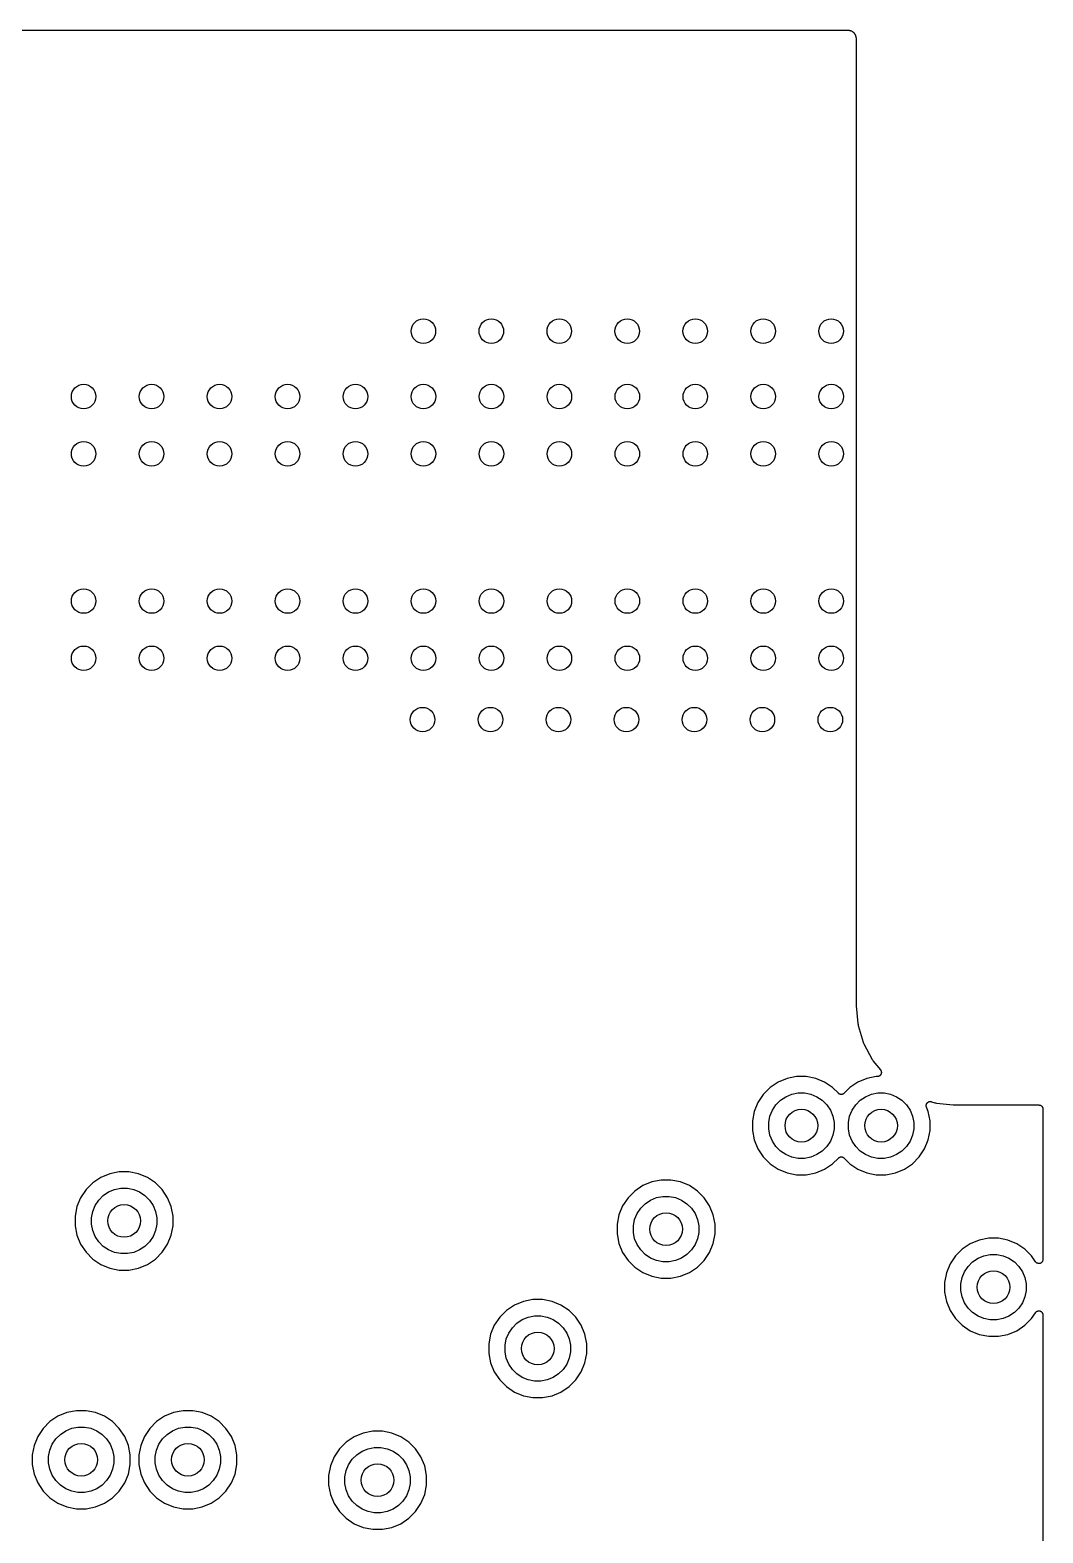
# Model space of a CAD drawing. Extents: x 5.16 to 6.06, y -3.88 to -2.24.
# Drawn here: x 5.567 to 6.055, y -2.966 to -2.242 of the extents above; entities that cross this region are included whole.
import ezdxf

# ---------------------------------------------------------------- set-up
doc = ezdxf.new("R2010")
doc.units = 0
doc.header["$MEASUREMENT"] = 0
doc.layers.add('BLACK', color=7, linetype='CONTINUOUS')

msp = doc.modelspace()

# ---------------------------------------------------------------- linework, layer by layer
at = {"layer": 'BLACK', "linetype": 'CONTINUOUS'}
for p, q in [((5.25125, -2.24217), (5.96116, -2.24217)), ((5.96116, -2.24217), (5.96119, -2.24217)), ((5.96119, -2.24217), (5.96129, -2.24219)), ((5.96129, -2.24219), (5.96139, -2.24219)), ((5.96139, -2.24219), (5.96151, -2.2422)), ((5.96151, -2.2422), (5.96154, -2.24221)), ((5.96154, -2.24221), (5.96162, -2.24222)), ((5.96162, -2.24222), (5.96178, -2.24224)), ((5.96178, -2.24224), (5.96181, -2.24224)), ((5.96181, -2.24224), (5.96198, -2.24228)), ((5.96198, -2.24228), (5.96214, -2.24231)), ((5.96214, -2.24231), (5.96252, -2.24242)), ((5.96252, -2.24242), (5.96255, -2.24243)), ((5.96255, -2.24243), (5.96261, -2.24245)), ((5.96261, -2.24245), (5.96267, -2.24247)), ((5.96267, -2.24247), (5.96277, -2.24251)), ((5.96277, -2.24251), (5.9628, -2.24252)), ((5.9628, -2.24252), (5.9629, -2.24257)), ((5.9629, -2.24257), (5.963, -2.24261)), ((5.963, -2.24261), (5.96301, -2.24262)), ((5.96301, -2.24262), (5.96334, -2.2428)), ((5.96334, -2.2428), (5.96334, -2.2428)), ((5.96334, -2.2428), (5.96334, -2.2428)), ((5.96334, -2.2428), (5.96334, -2.2428)), ((5.96334, -2.2428), (5.96337, -2.24281)), ((5.96337, -2.24281), (5.96351, -2.24291)), ((5.96351, -2.24291), (5.96366, -2.24301)), ((5.96366, -2.24301), (5.96367, -2.24302)), ((5.96367, -2.24302), (5.96368, -2.24303)), ((5.96368, -2.24303), (5.96372, -2.24307)), ((5.96372, -2.24307), (5.9639, -2.24322)), ((5.9639, -2.24322), (5.96393, -2.24324)), ((5.96393, -2.24324), (5.96399, -2.2433)), ((5.96399, -2.2433), (5.96407, -2.24337)), ((5.96407, -2.24337), (5.96409, -2.24339)), ((5.96409, -2.24339), (5.96411, -2.24341)), ((5.96411, -2.24341), (5.96414, -2.24345)), ((5.96414, -2.24345), (5.96418, -2.24349)), ((5.96418, -2.24349), (5.96431, -2.24365)), ((5.96431, -2.24365), (5.96433, -2.24367)), ((5.96433, -2.24367), (5.96439, -2.24376)), ((5.96439, -2.24376), (5.96446, -2.24384)), ((5.96446, -2.24384), (5.96449, -2.24389)), ((5.96449, -2.24389), (5.9645, -2.24391)), ((5.9645, -2.24391), (5.9645, -2.24391)), ((5.9645, -2.24391), (5.9645, -2.24391)), ((5.9645, -2.24391), (5.96476, -2.24431)), ((5.96476, -2.24431), (5.96477, -2.24434)), ((5.96477, -2.24434), (5.96479, -2.24438)), ((5.96479, -2.24438), (5.96482, -2.24442)), ((5.96482, -2.24442), (5.96485, -2.24447)), ((5.96485, -2.24447), (5.96486, -2.2445)), ((5.96486, -2.2445), (5.96488, -2.24456)), ((5.96488, -2.24456), (5.96491, -2.24461)), ((5.96491, -2.24461), (5.96492, -2.24463)), ((5.96492, -2.24463), (5.96493, -2.24465)), ((5.96493, -2.24465), (5.96497, -2.24476)), ((5.96497, -2.24476), (5.96501, -2.24486)), ((5.96501, -2.24486), (5.96501, -2.24487)), ((5.96501, -2.24487), (5.96501, -2.24487)), ((5.96501, -2.24487), (5.96501, -2.24487)), ((5.96501, -2.24487), (5.96501, -2.24487)), ((5.96501, -2.24487), (5.96502, -2.24489)), ((5.96502, -2.24489), (5.96503, -2.24496)), ((5.96503, -2.24496), (5.96505, -2.24502)), ((5.96505, -2.24502), (5.96505, -2.24504)), ((5.96505, -2.24504), (5.96512, -2.24528)), ((5.96512, -2.24528), (5.96513, -2.2453)), ((5.96513, -2.2453), (5.96516, -2.24545)), ((5.96516, -2.24545), (5.96519, -2.2456)), ((5.96519, -2.2456), (5.96524, -2.24596)), ((5.96524, -2.24596), (5.96524, -2.24599)), ((5.96524, -2.24599), (5.96524, -2.24609)), ((5.96524, -2.24609), (5.96525, -2.2462)), ((5.96525, -2.2462), (5.96525, -2.71125)), ((5.96525, -2.71125), (5.96525, -2.71126)), ((5.96525, -2.71126), (5.96525, -2.71126)), ((5.96525, -2.71126), (5.96525, -2.71146)), ((5.96525, -2.71146), (5.96527, -2.71162)), ((5.96527, -2.71162), (5.96527, -2.71165)), ((5.96527, -2.71165), (5.96527, -2.71174)), ((5.96527, -2.71174), (5.96527, -2.71183)), ((5.96527, -2.71183), (5.96527, -2.71199)), ((5.96527, -2.71199), (5.96609, -2.72042)), ((5.96609, -2.72042), (5.96618, -2.72085)), ((5.96618, -2.72085), (5.96618, -2.72088)), ((5.96618, -2.72088), (5.96618, -2.72088)), ((5.96618, -2.72088), (5.96626, -2.72131)), ((5.96626, -2.72131), (5.9687, -2.72942)), ((5.9687, -2.72942), (5.96887, -2.72983)), ((5.96887, -2.72983), (5.96888, -2.72985)), ((5.96888, -2.72985), (5.96888, -2.72985)), ((5.96888, -2.72985), (5.96903, -2.73025)), ((5.96903, -2.73025), (5.97301, -2.73774)), ((5.97301, -2.73774), (5.97325, -2.73811)), ((5.97325, -2.73811), (5.97326, -2.73813)), ((5.97326, -2.73813), (5.9735, -2.73849)), ((5.9735, -2.73849), (5.97699, -2.74278)), ((5.92772, -2.74868), (5.92386, -2.75127)), ((5.93202, -2.7469), (5.92772, -2.74868)), ((5.93659, -2.74599), (5.93202, -2.7469)), ((5.94124, -2.74599), (5.93659, -2.74599)), ((5.9458, -2.7469), (5.94124, -2.74599)), ((5.9501, -2.74868), (5.9458, -2.7469)), ((5.95397, -2.75127), (5.9501, -2.74868)), ((5.96611, -2.74868), (5.96224, -2.75127)), ((5.97041, -2.7469), (5.96611, -2.74868)), ((5.97497, -2.74599), (5.97041, -2.7469)), ((5.97546, -2.74599), (5.97497, -2.74599)), ((5.97555, -2.74598), (5.97546, -2.74599)), ((5.97563, -2.74598), (5.97555, -2.74598)), ((5.97574, -2.74596), (5.97563, -2.74598)), ((5.97584, -2.74595), (5.97574, -2.74596)), ((5.97593, -2.74593), (5.97584, -2.74595)), ((5.97601, -2.74591), (5.97593, -2.74593)), ((5.97611, -2.74587), (5.97601, -2.74591)), ((5.97621, -2.74584), (5.97611, -2.74587)), ((5.97629, -2.7458), (5.97621, -2.74584)), ((5.97637, -2.74577), (5.97629, -2.7458)), ((5.97646, -2.74571), (5.97637, -2.74577)), ((5.97655, -2.74566), (5.97646, -2.74571)), ((5.97662, -2.74561), (5.97655, -2.74566)), ((5.97669, -2.74556), (5.97662, -2.74561)), ((5.97676, -2.74549), (5.97669, -2.74556)), ((5.97685, -2.74542), (5.97676, -2.74549)), ((5.9769, -2.74535), (5.97685, -2.74542)), ((5.97696, -2.74529), (5.9769, -2.74535)), ((5.97702, -2.7452), (5.97696, -2.74529)), ((5.97699, -2.74278), (5.977, -2.7428)), ((5.977, -2.7428), (5.97705, -2.74288)), ((5.97709, -2.74512), (5.97702, -2.7452)), ((5.97705, -2.74288), (5.97711, -2.74295)), ((5.97713, -2.74505), (5.97709, -2.74512)), ((5.97711, -2.74295), (5.97715, -2.74304)), ((5.97718, -2.74497), (5.97713, -2.74505)), ((5.97715, -2.74304), (5.97721, -2.74313)), ((5.97722, -2.74488), (5.97718, -2.74497)), ((5.97721, -2.74313), (5.97724, -2.74321)), ((5.97727, -2.74479), (5.97722, -2.74488)), ((5.97724, -2.74321), (5.97728, -2.74329)), ((5.9773, -2.7447), (5.97727, -2.74479)), ((5.97728, -2.74329), (5.97731, -2.74339)), ((5.97733, -2.74462), (5.9773, -2.7447)), ((5.97731, -2.74339), (5.97735, -2.74348)), ((5.97736, -2.74452), (5.97733, -2.74462)), ((5.97735, -2.74348), (5.97737, -2.74357)), ((5.97739, -2.74442), (5.97736, -2.74452)), ((5.97737, -2.74357), (5.97739, -2.74365)), ((5.97739, -2.74365), (5.9774, -2.74376)), ((5.9774, -2.74433), (5.97739, -2.74442)), ((5.9774, -2.74376), (5.97742, -2.74386)), ((5.97741, -2.74425), (5.9774, -2.74433)), ((5.97742, -2.74414), (5.97741, -2.74425)), ((5.97742, -2.74386), (5.97742, -2.74395)), ((5.97742, -2.74395), (5.97743, -2.74404)), ((5.97743, -2.74404), (5.97742, -2.74414)), ((5.92057, -2.75456), (5.91798, -2.75842)), ((5.92386, -2.75127), (5.92057, -2.75456)), ((5.92887, -2.75738), (5.93145, -2.75566)), ((5.93145, -2.75566), (5.93432, -2.75447)), ((5.93432, -2.75447), (5.93736, -2.75387)), ((5.93736, -2.75387), (5.94046, -2.75387)), ((5.94046, -2.75387), (5.94351, -2.75447)), ((5.94351, -2.75447), (5.94637, -2.75566)), ((5.94637, -2.75566), (5.94895, -2.75738)), ((5.95671, -2.75401), (5.95397, -2.75127)), ((5.95686, -2.75413), (5.95671, -2.75401)), ((5.957, -2.75424), (5.95686, -2.75413)), ((5.95701, -2.75425), (5.957, -2.75424)), ((5.95717, -2.75434), (5.95701, -2.75425)), ((5.95701, -2.75425), (5.95701, -2.75425)), ((5.95734, -2.75443), (5.95717, -2.75434)), ((5.95735, -2.75443), (5.95734, -2.75443)), ((5.95734, -2.75443), (5.95734, -2.75443)), ((5.95753, -2.75449), (5.95735, -2.75443)), ((5.9577, -2.75454), (5.95753, -2.75449)), ((5.95771, -2.75454), (5.9577, -2.75454)), ((5.95772, -2.75455), (5.95771, -2.75454)), ((5.95791, -2.75457), (5.95772, -2.75455)), ((5.95809, -2.75458), (5.95791, -2.75457)), ((5.9581, -2.75459), (5.95809, -2.75458)), ((5.95809, -2.75458), (5.95809, -2.75458)), ((5.95828, -2.75457), (5.9581, -2.75459)), ((5.95847, -2.75455), (5.95828, -2.75457)), ((5.95848, -2.75455), (5.95847, -2.75455)), ((5.95866, -2.7545), (5.95848, -2.75455)), ((5.95848, -2.75455), (5.95848, -2.75455)), ((5.95884, -2.75444), (5.95866, -2.7545)), ((5.95885, -2.75444), (5.95884, -2.75444)), ((5.95884, -2.75444), (5.95884, -2.75444)), ((5.95901, -2.75435), (5.95885, -2.75444)), ((5.95918, -2.75427), (5.95901, -2.75435)), ((5.95919, -2.75426), (5.95918, -2.75426)), ((5.95918, -2.75426), (5.95918, -2.75427)), ((5.95934, -2.75414), (5.95919, -2.75426)), ((5.95948, -2.75403), (5.95934, -2.75414)), ((5.95949, -2.75402), (5.95948, -2.75403)), ((5.9595, -2.75401), (5.95949, -2.75402)), ((5.95949, -2.75402), (5.95949, -2.75402)), ((5.95949, -2.75402), (5.95949, -2.75402)), ((5.96224, -2.75127), (5.9595, -2.75401)), ((5.96726, -2.75738), (5.96984, -2.75566)), ((5.96984, -2.75566), (5.97271, -2.75447)), ((5.97271, -2.75447), (5.97575, -2.75387)), ((5.97575, -2.75387), (5.97885, -2.75387)), ((5.97885, -2.75387), (5.98189, -2.75447)), ((5.98189, -2.75447), (5.98476, -2.75566)), ((5.98476, -2.75566), (5.98734, -2.75738)), ((5.9162, -2.76272), (5.91529, -2.76729)), ((5.91798, -2.75842), (5.9162, -2.76272)), ((5.92377, -2.76502), (5.92496, -2.76215)), ((5.92496, -2.76215), (5.92668, -2.75958)), ((5.92668, -2.75958), (5.92887, -2.75738)), ((5.94895, -2.75738), (5.95115, -2.75958)), ((5.95115, -2.75958), (5.95287, -2.76215)), ((5.95287, -2.76215), (5.95406, -2.76502)), ((5.96216, -2.76502), (5.96334, -2.76215)), ((5.96334, -2.76215), (5.96507, -2.75958)), ((5.96507, -2.75958), (5.96726, -2.75738)), ((5.98734, -2.75738), (5.98953, -2.75958)), ((5.98953, -2.75958), (5.99126, -2.76215)), ((5.99126, -2.76215), (5.99244, -2.76502)), ((5.99902, -2.75992), (5.99903, -2.75982)), ((5.99903, -2.76001), (5.99902, -2.75992)), ((5.99903, -2.75982), (5.99904, -2.75972)), ((5.99903, -2.7601), (5.99903, -2.76001)), ((5.99905, -2.7602), (5.99903, -2.7601)), ((5.99904, -2.75972), (5.99906, -2.75963)), ((5.99906, -2.7603), (5.99905, -2.7602)), ((5.99906, -2.75963), (5.99907, -2.75953)), ((5.99908, -2.76039), (5.99906, -2.7603)), ((5.99907, -2.75953), (5.9991, -2.75944)), ((5.9991, -2.76048), (5.99908, -2.76039)), ((5.9991, -2.75944), (5.99912, -2.75934)), ((5.99914, -2.76057), (5.9991, -2.76048)), ((5.99912, -2.75934), (5.99915, -2.75926)), ((5.99916, -2.76067), (5.99914, -2.76057)), ((5.99915, -2.75926), (5.99918, -2.75917)), ((5.99917, -2.76069), (5.99916, -2.76067)), ((6.00001, -2.76272), (5.99917, -2.76069)), ((5.99918, -2.75917), (5.99923, -2.75908)), ((5.99923, -2.75908), (5.99927, -2.75899)), ((5.99927, -2.75899), (5.99932, -2.75891)), ((5.99932, -2.75891), (5.99937, -2.75883)), ((5.99937, -2.75883), (5.99943, -2.75876)), ((5.99943, -2.75876), (5.99948, -2.75867)), ((5.99948, -2.75867), (5.99955, -2.75861)), ((5.99955, -2.75861), (5.99961, -2.75854)), ((5.99961, -2.75854), (5.99969, -2.75847)), ((5.99969, -2.75847), (5.99976, -2.7584)), ((5.99976, -2.7584), (5.99984, -2.75835)), ((5.99984, -2.75835), (5.99991, -2.7583)), ((5.99991, -2.7583), (6, -2.75825)), ((6, -2.75825), (6.00008, -2.75819)), ((6.00092, -2.76729), (6.00001, -2.76272)), ((6.00008, -2.75819), (6.00017, -2.75816)), ((6.00017, -2.75816), (6.00025, -2.75812)), ((6.00025, -2.75812), (6.00035, -2.75809)), ((6.00035, -2.75809), (6.00044, -2.75805)), ((6.00044, -2.75805), (6.00053, -2.75803)), ((6.00053, -2.75803), (6.00062, -2.75801)), ((6.00062, -2.75801), (6.00072, -2.758)), ((6.00072, -2.758), (6.00082, -2.75798)), ((6.00082, -2.75798), (6.00091, -2.75798)), ((6.00091, -2.75798), (6.001, -2.75797)), ((6.001, -2.75797), (6.0011, -2.75798)), ((6.0011, -2.75798), (6.0012, -2.75798)), ((6.0012, -2.75798), (6.00129, -2.758)), ((6.00129, -2.758), (6.00138, -2.75801)), ((6.00138, -2.75801), (6.00148, -2.75804)), ((6.00148, -2.75804), (6.00158, -2.75806)), ((6.00158, -2.75806), (6.00311, -2.75854)), ((6.00311, -2.75854), (6.00354, -2.75863)), ((6.00354, -2.75863), (6.00357, -2.75863)), ((6.00357, -2.75863), (6.00357, -2.75863)), ((6.00357, -2.75863), (6.00399, -2.75873)), ((6.00399, -2.75873), (6.01196, -2.75957)), ((6.01196, -2.75957), (6.01199, -2.75957)), ((6.01199, -2.75957), (6.01202, -2.75958)), ((6.01202, -2.75958), (6.01274, -2.75965)), ((6.01274, -2.75965), (6.05328, -2.75965)), ((6.05328, -2.75965), (6.0533, -2.75965)), ((6.0533, -2.75965), (6.0533, -2.75965)), ((6.0533, -2.75965), (6.0533, -2.75965)), ((6.0533, -2.75965), (6.05331, -2.75965)), ((6.05331, -2.75965), (6.05349, -2.75967)), ((6.05349, -2.75967), (6.05368, -2.75969)), ((6.05368, -2.75969), (6.05369, -2.7597)), ((6.05369, -2.7597), (6.05369, -2.7597)), ((6.05369, -2.7597), (6.05387, -2.75975)), ((6.05387, -2.75975), (6.05405, -2.75981)), ((6.05405, -2.75981), (6.05405, -2.75981)), ((6.05405, -2.75981), (6.05406, -2.75981)), ((6.05406, -2.75981), (6.05422, -2.7599)), ((6.05422, -2.7599), (6.05438, -2.75999)), ((6.05438, -2.75999), (6.05439, -2.75999)), ((6.05439, -2.75999), (6.0544, -2.76)), ((6.0544, -2.76), (6.05454, -2.76011)), ((6.05454, -2.76011), (6.05468, -2.76023)), ((6.05468, -2.76023), (6.05469, -2.76024)), ((6.05469, -2.76024), (6.05469, -2.76024)), ((6.05469, -2.76024), (6.05481, -2.76039)), ((6.05481, -2.76039), (6.05492, -2.76053)), ((6.05492, -2.76053), (6.05493, -2.76054)), ((6.05493, -2.76054), (6.05493, -2.76054)), ((6.05493, -2.76054), (6.05502, -2.76071)), ((6.05502, -2.76071), (6.0551, -2.76087)), ((6.0551, -2.76087), (6.05511, -2.76088)), ((6.05511, -2.76088), (6.05511, -2.76088)), ((6.05511, -2.76088), (6.05516, -2.76106)), ((6.05516, -2.76106), (6.05521, -2.76124)), ((6.05521, -2.76124), (6.05522, -2.76125)), ((6.05522, -2.76125), (6.05522, -2.76125)), ((6.05522, -2.76125), (6.05523, -2.76144)), ((6.05523, -2.76144), (6.05525, -2.76162)), ((6.05525, -2.76162), (6.05525, -2.83401)), ((5.91529, -2.76729), (5.91529, -2.77194)), ((5.92317, -2.76806), (5.92377, -2.76502)), ((5.92317, -2.77117), (5.92317, -2.76806)), ((5.95406, -2.76502), (5.95466, -2.76806)), ((5.95466, -2.76806), (5.95466, -2.77117)), ((5.96155, -2.76806), (5.96216, -2.76502)), ((5.96155, -2.77117), (5.96155, -2.76806)), ((5.99244, -2.76502), (5.99305, -2.76806)), ((5.99305, -2.76806), (5.99305, -2.77117)), ((6.00092, -2.77194), (6.00092, -2.76729)), ((5.91529, -2.77194), (5.9162, -2.7765)), ((5.9162, -2.7765), (5.91798, -2.7808)), ((5.92377, -2.77421), (5.92317, -2.77117)), ((5.92496, -2.77707), (5.92377, -2.77421)), ((5.92668, -2.77965), (5.92496, -2.77707)), ((5.95287, -2.77707), (5.95115, -2.77965)), ((5.95406, -2.77421), (5.95287, -2.77707)), ((5.95466, -2.77117), (5.95406, -2.77421)), ((5.96216, -2.77421), (5.96155, -2.77117)), ((5.96334, -2.77707), (5.96216, -2.77421)), ((5.96507, -2.77965), (5.96334, -2.77707)), ((5.99126, -2.77707), (5.98953, -2.77965)), ((5.99244, -2.77421), (5.99126, -2.77707)), ((5.99305, -2.77117), (5.99244, -2.77421)), ((5.99823, -2.7808), (6.00001, -2.7765)), ((6.00001, -2.7765), (6.00092, -2.77194)), ((5.91798, -2.7808), (5.92057, -2.78467)), ((5.92057, -2.78467), (5.92386, -2.78796)), ((5.92887, -2.78185), (5.92668, -2.77965)), ((5.93145, -2.78357), (5.92887, -2.78185)), ((5.93432, -2.78476), (5.93145, -2.78357)), ((5.93736, -2.78536), (5.93432, -2.78476)), ((5.94046, -2.78536), (5.93736, -2.78536)), ((5.94351, -2.78476), (5.94046, -2.78536)), ((5.94637, -2.78357), (5.94351, -2.78476)), ((5.94895, -2.78185), (5.94637, -2.78357)), ((5.95115, -2.77965), (5.94895, -2.78185)), ((5.95397, -2.78796), (5.95671, -2.78522)), ((5.95671, -2.78522), (5.95672, -2.78521)), ((5.95672, -2.78521), (5.95673, -2.7852)), ((5.95672, -2.78521), (5.95672, -2.78521)), ((5.95672, -2.78521), (5.95672, -2.78521)), ((5.95673, -2.7852), (5.95688, -2.78509)), ((5.95688, -2.78509), (5.95702, -2.78497)), ((5.95702, -2.78497), (5.95703, -2.78497)), ((5.95703, -2.78496), (5.9572, -2.78488)), ((5.95703, -2.78497), (5.95703, -2.78496)), ((5.9572, -2.78488), (5.95736, -2.78479)), ((5.95736, -2.78479), (5.95737, -2.78479)), ((5.95737, -2.78479), (5.95738, -2.78478)), ((5.95738, -2.78478), (5.95755, -2.78473)), ((5.95755, -2.78473), (5.95773, -2.78468)), ((5.95773, -2.78468), (5.95774, -2.78468)), ((5.95774, -2.78468), (5.95793, -2.78466)), ((5.95774, -2.78468), (5.95774, -2.78468)), ((5.95793, -2.78466), (5.95811, -2.78464)), ((5.95811, -2.78464), (5.95812, -2.78464)), ((5.95812, -2.78464), (5.95813, -2.78464)), ((5.95813, -2.78464), (5.95831, -2.78466)), ((5.95831, -2.78466), (5.9585, -2.78468)), ((5.9585, -2.78468), (5.9585, -2.78468)), ((5.9585, -2.78468), (5.95851, -2.78468)), ((5.95851, -2.78468), (5.95868, -2.78474)), ((5.95868, -2.78474), (5.95886, -2.78479)), ((5.95886, -2.78479), (5.95887, -2.7848)), ((5.95887, -2.7848), (5.95888, -2.7848)), ((5.95888, -2.7848), (5.95903, -2.78489)), ((5.95903, -2.78489), (5.9592, -2.78498)), ((5.9592, -2.78498), (5.95921, -2.78498)), ((5.95921, -2.78498), (5.95921, -2.78498)), ((5.95921, -2.78498), (5.95935, -2.7851)), ((5.95935, -2.7851), (5.9595, -2.78522)), ((5.9595, -2.78522), (5.96224, -2.78796)), ((5.96726, -2.78185), (5.96507, -2.77965)), ((5.96984, -2.78357), (5.96726, -2.78185)), ((5.97271, -2.78476), (5.96984, -2.78357)), ((5.97575, -2.78536), (5.97271, -2.78476)), ((5.97885, -2.78536), (5.97575, -2.78536)), ((5.98189, -2.78476), (5.97885, -2.78536)), ((5.98476, -2.78357), (5.98189, -2.78476)), ((5.98734, -2.78185), (5.98476, -2.78357)), ((5.98953, -2.77965), (5.98734, -2.78185)), ((5.99236, -2.78796), (5.99565, -2.78467)), ((5.99565, -2.78467), (5.99823, -2.7808)), ((5.61041, -2.79186), (5.60584, -2.79277)), ((5.61506, -2.79186), (5.61041, -2.79186)), ((5.61962, -2.79277), (5.61506, -2.79186)), ((5.92386, -2.78796), (5.92772, -2.79055)), ((5.92772, -2.79055), (5.93202, -2.79233)), ((5.93202, -2.79233), (5.93659, -2.79324)), ((5.94124, -2.79324), (5.9458, -2.79233)), ((5.9458, -2.79233), (5.9501, -2.79055)), ((5.9501, -2.79055), (5.95397, -2.78796)), ((5.96224, -2.78796), (5.96611, -2.79055)), ((5.96611, -2.79055), (5.97041, -2.79233)), ((5.97041, -2.79233), (5.97497, -2.79324)), ((5.97963, -2.79324), (5.98419, -2.79233)), ((5.98419, -2.79233), (5.98849, -2.79055)), ((5.98849, -2.79055), (5.99236, -2.78796)), ((5.59767, -2.79713), (5.59438, -2.80042)), ((5.60154, -2.79455), (5.59767, -2.79713)), ((5.60584, -2.79277), (5.60154, -2.79455)), ((5.60814, -2.80034), (5.61118, -2.79973)), ((5.61118, -2.79973), (5.61428, -2.79973)), ((5.61428, -2.79973), (5.61733, -2.80034)), ((5.62392, -2.79455), (5.61962, -2.79277)), ((5.62779, -2.79713), (5.62392, -2.79455)), ((5.63108, -2.80042), (5.62779, -2.79713)), ((5.86257, -2.79848), (5.8587, -2.80107)), ((5.86687, -2.7967), (5.86257, -2.79848)), ((5.87143, -2.7958), (5.86687, -2.7967)), ((5.87608, -2.7958), (5.87143, -2.7958)), ((5.88065, -2.7967), (5.87608, -2.7958)), ((5.88495, -2.79848), (5.88065, -2.7967)), ((5.88881, -2.80107), (5.88495, -2.79848)), ((5.93659, -2.79324), (5.94124, -2.79324)), ((5.97497, -2.79324), (5.97963, -2.79324)), ((5.5918, -2.80429), (5.59002, -2.80859)), ((5.59438, -2.80042), (5.5918, -2.80429)), ((5.59878, -2.80802), (5.6005, -2.80544)), ((5.6005, -2.80544), (5.60269, -2.80325)), ((5.60269, -2.80325), (5.60527, -2.80152)), ((5.60527, -2.80152), (5.60814, -2.80034)), ((5.61733, -2.80034), (5.62019, -2.80152)), ((5.62019, -2.80152), (5.62277, -2.80325)), ((5.62277, -2.80325), (5.62496, -2.80544)), ((5.62496, -2.80544), (5.62669, -2.80802)), ((5.63367, -2.80429), (5.63108, -2.80042)), ((5.63545, -2.80859), (5.63367, -2.80429)), ((5.85541, -2.80436), (5.85282, -2.80823)), ((5.8587, -2.80107), (5.85541, -2.80436)), ((5.86152, -2.80938), (5.86372, -2.80719)), ((5.86372, -2.80719), (5.8663, -2.80546)), ((5.8663, -2.80546), (5.86916, -2.80427)), ((5.86916, -2.80427), (5.87221, -2.80367)), ((5.87221, -2.80367), (5.87531, -2.80367)), ((5.87531, -2.80367), (5.87835, -2.80427)), ((5.87835, -2.80427), (5.88122, -2.80546)), ((5.88122, -2.80546), (5.8838, -2.80719)), ((5.8838, -2.80719), (5.88599, -2.80938)), ((5.8921, -2.80436), (5.88881, -2.80107)), ((5.89469, -2.80823), (5.8921, -2.80436)), ((5.59002, -2.80859), (5.58911, -2.81315)), ((5.58911, -2.81315), (5.58911, -2.81781)), ((5.59698, -2.81393), (5.59759, -2.81089)), ((5.59698, -2.81703), (5.59698, -2.81393)), ((5.59759, -2.81089), (5.59878, -2.80802)), ((5.62669, -2.80802), (5.62788, -2.81089)), ((5.62788, -2.81089), (5.62848, -2.81393)), ((5.62848, -2.81393), (5.62848, -2.81703)), ((5.63635, -2.81315), (5.63545, -2.80859)), ((5.63635, -2.81781), (5.63635, -2.81315)), ((5.85104, -2.81253), (5.85013, -2.81709)), ((5.85282, -2.80823), (5.85104, -2.81253)), ((5.85861, -2.81482), (5.8598, -2.81196)), ((5.8598, -2.81196), (5.86152, -2.80938)), ((5.88599, -2.80938), (5.88771, -2.81196)), ((5.88771, -2.81196), (5.8889, -2.81482)), ((5.89647, -2.81253), (5.89469, -2.80823)), ((5.89738, -2.81709), (5.89647, -2.81253)), ((5.58911, -2.81781), (5.59002, -2.82237)), ((5.59759, -2.82007), (5.59698, -2.81703)), ((5.59878, -2.82294), (5.59759, -2.82007)), ((5.62788, -2.82007), (5.62669, -2.82294)), ((5.62848, -2.81703), (5.62788, -2.82007)), ((5.63545, -2.82237), (5.63635, -2.81781)), ((5.85013, -2.81709), (5.85013, -2.82174)), ((5.85801, -2.81787), (5.85861, -2.81482)), ((5.85801, -2.82097), (5.85801, -2.81787)), ((5.85861, -2.82401), (5.85801, -2.82097)), ((5.8889, -2.81482), (5.8895, -2.81787)), ((5.8895, -2.82097), (5.8889, -2.82401)), ((5.8895, -2.81787), (5.8895, -2.82097)), ((5.89738, -2.82174), (5.89738, -2.81709)), ((5.59002, -2.82237), (5.5918, -2.82667)), ((5.5918, -2.82667), (5.59438, -2.83054)), ((5.6005, -2.82552), (5.59878, -2.82294)), ((5.60269, -2.82771), (5.6005, -2.82552)), ((5.60527, -2.82944), (5.60269, -2.82771)), ((5.62277, -2.82771), (5.62019, -2.82944)), ((5.62496, -2.82552), (5.62277, -2.82771)), ((5.62669, -2.82294), (5.62496, -2.82552)), ((5.63108, -2.83054), (5.63367, -2.82667)), ((5.63367, -2.82667), (5.63545, -2.82237)), ((5.85013, -2.82174), (5.85104, -2.82631)), ((5.85104, -2.82631), (5.85282, -2.83061)), ((5.8598, -2.82688), (5.85861, -2.82401)), ((5.86152, -2.82946), (5.8598, -2.82688)), ((5.88771, -2.82688), (5.88599, -2.82946)), ((5.8889, -2.82401), (5.88771, -2.82688)), ((5.89469, -2.83061), (5.89647, -2.82631)), ((5.89647, -2.82631), (5.89738, -2.82174)), ((6.02024, -2.82644), (6.01638, -2.82902)), ((6.02454, -2.82466), (6.02024, -2.82644)), ((6.02911, -2.82375), (6.02454, -2.82466)), ((6.03376, -2.82375), (6.02911, -2.82375)), ((6.03832, -2.82466), (6.03376, -2.82375)), ((6.04262, -2.82644), (6.03832, -2.82466)), ((6.04649, -2.82902), (6.04262, -2.82644)), ((5.59438, -2.83054), (5.59767, -2.83383)), ((5.59767, -2.83383), (5.60154, -2.83641)), ((5.60814, -2.83062), (5.60527, -2.82944)), ((5.61118, -2.83123), (5.60814, -2.83062)), ((5.61428, -2.83123), (5.61118, -2.83123)), ((5.61733, -2.83062), (5.61428, -2.83123)), ((5.62019, -2.82944), (5.61733, -2.83062)), ((5.62392, -2.83641), (5.62779, -2.83383)), ((5.62779, -2.83383), (5.63108, -2.83054)), ((5.85282, -2.83061), (5.85541, -2.83448)), ((5.85541, -2.83448), (5.8587, -2.83777)), ((5.86372, -2.83165), (5.86152, -2.82946)), ((5.8663, -2.83337), (5.86372, -2.83165)), ((5.86916, -2.83456), (5.8663, -2.83337)), ((5.87221, -2.83517), (5.86916, -2.83456)), ((5.87531, -2.83517), (5.87221, -2.83517)), ((5.87835, -2.83456), (5.87531, -2.83517)), ((5.88122, -2.83337), (5.87835, -2.83456)), ((5.8838, -2.83165), (5.88122, -2.83337)), ((5.88599, -2.82946), (5.8838, -2.83165)), ((5.88881, -2.83777), (5.8921, -2.83448)), ((5.8921, -2.83448), (5.89469, -2.83061)), ((6.01309, -2.83231), (6.0105, -2.83618)), ((6.01638, -2.82902), (6.01309, -2.83231)), ((6.0192, -2.83733), (6.02139, -2.83514)), ((6.02139, -2.83514), (6.02397, -2.83341)), ((6.02397, -2.83341), (6.02684, -2.83223)), ((6.02684, -2.83223), (6.02988, -2.83162)), ((6.02988, -2.83162), (6.03298, -2.83162)), ((6.03298, -2.83162), (6.03603, -2.83223)), ((6.03603, -2.83223), (6.03889, -2.83341)), ((6.03889, -2.83341), (6.04147, -2.83514)), ((6.04147, -2.83514), (6.04367, -2.83733)), ((6.04978, -2.83231), (6.04649, -2.82902)), ((6.05165, -2.8351), (6.04978, -2.83231)), ((6.05176, -2.83524), (6.05165, -2.8351)), ((6.05189, -2.8354), (6.05176, -2.83524)), ((6.05203, -2.83552), (6.05189, -2.8354)), ((6.05189, -2.8354), (6.05189, -2.8354)), ((6.05189, -2.8354), (6.05189, -2.8354)), ((6.05218, -2.83564), (6.05203, -2.83552)), ((6.05219, -2.83564), (6.05218, -2.83564)), ((6.05235, -2.83573), (6.05219, -2.83564)), ((6.05219, -2.83564), (6.05219, -2.83564)), ((6.05252, -2.83582), (6.05235, -2.83573)), ((6.05252, -2.83583), (6.05252, -2.83582)), ((6.05253, -2.83583), (6.05252, -2.83583)), ((6.05271, -2.83588), (6.05253, -2.83583)), ((6.05289, -2.83594), (6.05271, -2.83588)), ((6.05308, -2.83596), (6.05289, -2.83594)), ((6.05289, -2.83594), (6.05289, -2.83594)), ((6.05289, -2.83594), (6.05289, -2.83594)), ((6.05327, -2.83598), (6.05308, -2.83596)), ((6.05328, -2.83598), (6.05327, -2.83598)), ((6.05327, -2.83598), (6.05327, -2.83598)), ((6.05347, -2.83596), (6.05328, -2.83598)), ((6.05365, -2.83594), (6.05347, -2.83596)), ((6.05366, -2.83594), (6.05365, -2.83594)), ((6.05384, -2.83589), (6.05366, -2.83594)), ((6.05366, -2.83594), (6.05366, -2.83594)), ((6.05402, -2.83583), (6.05384, -2.83589)), ((6.05403, -2.83583), (6.05402, -2.83583)), ((6.05402, -2.83583), (6.05402, -2.83583)), ((6.0542, -2.83574), (6.05403, -2.83583)), ((6.05436, -2.83566), (6.0542, -2.83574)), ((6.05437, -2.83565), (6.05436, -2.83566)), ((6.05436, -2.83566), (6.05436, -2.83566)), ((6.05451, -2.83554), (6.05437, -2.83565)), ((6.05466, -2.83542), (6.05451, -2.83554)), ((6.05478, -2.83527), (6.05466, -2.83541)), ((6.05466, -2.83541), (6.05466, -2.83541)), ((6.05466, -2.83541), (6.05466, -2.83542)), ((6.05491, -2.83512), (6.05478, -2.83527)), ((6.055, -2.83496), (6.05491, -2.83512)), ((6.05491, -2.83512), (6.05491, -2.83512)), ((6.05491, -2.83512), (6.05491, -2.83512)), ((6.05509, -2.83479), (6.055, -2.83496)), ((6.0551, -2.83478), (6.05509, -2.83478)), ((6.05509, -2.83478), (6.05509, -2.83479)), ((6.05515, -2.8346), (6.0551, -2.83478)), ((6.05521, -2.83442), (6.05515, -2.8346)), ((6.05523, -2.83422), (6.05521, -2.83441)), ((6.05521, -2.83441), (6.05521, -2.83442)), ((6.05521, -2.83442), (6.05521, -2.83442)), ((6.05525, -2.83404), (6.05523, -2.83422)), ((6.05525, -2.83401), (6.05525, -2.83403)), ((6.05525, -2.83403), (6.05525, -2.83403)), ((6.05525, -2.83403), (6.05525, -2.83403)), ((6.05525, -2.83403), (6.05525, -2.83404)), ((5.60154, -2.83641), (5.60584, -2.83819)), ((5.60584, -2.83819), (5.61041, -2.8391)), ((5.61041, -2.8391), (5.61506, -2.8391)), ((5.61506, -2.8391), (5.61962, -2.83819)), ((5.61962, -2.83819), (5.62392, -2.83641)), ((5.8587, -2.83777), (5.86257, -2.84035)), ((5.86257, -2.84035), (5.86687, -2.84213)), ((5.86687, -2.84213), (5.87143, -2.84304)), ((5.87143, -2.84304), (5.87608, -2.84304)), ((5.87608, -2.84304), (5.88065, -2.84213)), ((5.88065, -2.84213), (5.88495, -2.84035)), ((5.88495, -2.84035), (5.88881, -2.83777)), ((6.00872, -2.84048), (6.00781, -2.84504)), ((6.0105, -2.83618), (6.00872, -2.84048)), ((6.01569, -2.84582), (6.01629, -2.84278)), ((6.01629, -2.84278), (6.01748, -2.83991)), ((6.01748, -2.83991), (6.0192, -2.83733)), ((6.04367, -2.83733), (6.04539, -2.83991)), ((6.04539, -2.83991), (6.04658, -2.84278)), ((6.04658, -2.84278), (6.04718, -2.84582)), ((6.00781, -2.84504), (6.00781, -2.8497)), ((6.00781, -2.8497), (6.00872, -2.85426)), ((6.01569, -2.84892), (6.01569, -2.84582)), ((6.01629, -2.85196), (6.01569, -2.84892)), ((6.04718, -2.84892), (6.04658, -2.85196)), ((6.04718, -2.84582), (6.04718, -2.84892)), ((5.80076, -2.85596), (5.79689, -2.85855)), ((5.80506, -2.85418), (5.80076, -2.85596)), ((5.80962, -2.85328), (5.80506, -2.85418)), ((5.81427, -2.85328), (5.80962, -2.85328)), ((5.81884, -2.85418), (5.81427, -2.85328)), ((5.82313, -2.85596), (5.81884, -2.85418)), ((5.827, -2.85855), (5.82313, -2.85596)), ((6.00872, -2.85426), (6.0105, -2.85856)), ((6.01748, -2.85483), (6.01629, -2.85196)), ((6.0192, -2.85741), (6.01748, -2.85483)), ((6.02139, -2.8596), (6.0192, -2.85741)), ((6.04367, -2.85741), (6.04147, -2.8596)), ((6.04539, -2.85483), (6.04367, -2.85741)), ((6.04658, -2.85196), (6.04539, -2.85483)), ((5.7936, -2.86184), (5.79101, -2.86571)), ((5.79689, -2.85855), (5.7936, -2.86184)), ((5.79971, -2.86686), (5.80191, -2.86467)), ((5.80191, -2.86467), (5.80449, -2.86294)), ((5.80449, -2.86294), (5.80735, -2.86175)), ((5.80735, -2.86175), (5.81039, -2.86115)), ((5.81039, -2.86115), (5.8135, -2.86115)), ((5.8135, -2.86115), (5.81654, -2.86175)), ((5.81654, -2.86175), (5.8194, -2.86294)), ((5.8194, -2.86294), (5.82198, -2.86467)), ((5.82198, -2.86467), (5.82418, -2.86686)), ((5.83029, -2.86184), (5.827, -2.85855)), ((5.83288, -2.86571), (5.83029, -2.86184)), ((6.0105, -2.85856), (6.01309, -2.86243)), ((6.01309, -2.86243), (6.01638, -2.86572)), ((6.02397, -2.86133), (6.02139, -2.8596)), ((6.02684, -2.86251), (6.02397, -2.86133)), ((6.02988, -2.86312), (6.02684, -2.86251)), ((6.03298, -2.86312), (6.02988, -2.86312)), ((6.03603, -2.86251), (6.03298, -2.86312)), ((6.03889, -2.86133), (6.03603, -2.86251)), ((6.04147, -2.8596), (6.03889, -2.86133)), ((6.04649, -2.86572), (6.04978, -2.86243)), ((6.04978, -2.86243), (6.05165, -2.85964)), ((6.05165, -2.85964), (6.05166, -2.85962)), ((6.05166, -2.85961), (6.05179, -2.85947)), ((6.05166, -2.85962), (6.05166, -2.85961)), ((6.05166, -2.85962), (6.05166, -2.85962)), ((6.05166, -2.85962), (6.05166, -2.85962)), ((6.05179, -2.85947), (6.05191, -2.85932)), ((6.05191, -2.85932), (6.05206, -2.8592)), ((6.05191, -2.85932), (6.05191, -2.85932)), ((6.05191, -2.85932), (6.05191, -2.85932)), ((6.05206, -2.8592), (6.05221, -2.85908)), ((6.05221, -2.85908), (6.05239, -2.85899)), ((6.05221, -2.85908), (6.05221, -2.85908)), ((6.05221, -2.85908), (6.05221, -2.85908)), ((6.05239, -2.85899), (6.05255, -2.85891)), ((6.05255, -2.8589), (6.05274, -2.85885)), ((6.05255, -2.85891), (6.05255, -2.8589)), ((6.05255, -2.8589), (6.05255, -2.8589)), ((6.05274, -2.85885), (6.05291, -2.8588)), ((6.05291, -2.8588), (6.05292, -2.8588)), ((6.05292, -2.8588), (6.05311, -2.85878)), ((6.05292, -2.8588), (6.05292, -2.8588)), ((6.05311, -2.85878), (6.0533, -2.85876)), ((6.0533, -2.85876), (6.0533, -2.85876)), ((6.0533, -2.85876), (6.0533, -2.85876)), ((6.0533, -2.85876), (6.05348, -2.85878)), ((6.05348, -2.85878), (6.05368, -2.8588)), ((6.05368, -2.8588), (6.05368, -2.8588)), ((6.05368, -2.8588), (6.05368, -2.8588)), ((6.05368, -2.8588), (6.05386, -2.85886)), ((6.05386, -2.85886), (6.05405, -2.85892)), ((6.05405, -2.85892), (6.05405, -2.85892)), ((6.05405, -2.85892), (6.05405, -2.85892)), ((6.05405, -2.85892), (6.05422, -2.85901)), ((6.05422, -2.85901), (6.05438, -2.8591)), ((6.05438, -2.8591), (6.05439, -2.8591)), ((6.05439, -2.8591), (6.05439, -2.8591)), ((6.05439, -2.8591), (6.05453, -2.85922)), ((6.05453, -2.85922), (6.05468, -2.85934)), ((6.05468, -2.85934), (6.05468, -2.85935)), ((6.05468, -2.85935), (6.05468, -2.85935)), ((6.05468, -2.85935), (6.0548, -2.85949)), ((6.0548, -2.85949), (6.05492, -2.85964)), ((6.05492, -2.85964), (6.05492, -2.85964)), ((6.05492, -2.85964), (6.05493, -2.85965)), ((6.05493, -2.85965), (6.05501, -2.85981)), ((6.05501, -2.85981), (6.0551, -2.85998)), ((6.0551, -2.85998), (6.0551, -2.85998)), ((6.0551, -2.85998), (6.05511, -2.85998)), ((6.05511, -2.85998), (6.05516, -2.86017)), ((6.05516, -2.86017), (6.05521, -2.86035)), ((6.05521, -2.86035), (6.05522, -2.86035)), ((6.05522, -2.86035), (6.05522, -2.86035)), ((6.05522, -2.86035), (6.05523, -2.86054)), ((6.05523, -2.86054), (6.05525, -2.86073)), ((6.05525, -2.86073), (6.05525, -3.88087)), ((5.78923, -2.87001), (5.78832, -2.87457)), ((5.79101, -2.86571), (5.78923, -2.87001)), ((5.7962, -2.87535), (5.7968, -2.8723)), ((5.7968, -2.8723), (5.79799, -2.86944)), ((5.79799, -2.86944), (5.79971, -2.86686)), ((5.82418, -2.86686), (5.8259, -2.86944)), ((5.8259, -2.86944), (5.82709, -2.8723)), ((5.82709, -2.8723), (5.82769, -2.87535)), ((5.83466, -2.87001), (5.83288, -2.86571)), ((5.83557, -2.87457), (5.83466, -2.87001)), ((6.01638, -2.86572), (6.02024, -2.8683)), ((6.02024, -2.8683), (6.02454, -2.87008)), ((6.02454, -2.87008), (6.02911, -2.87099)), ((6.02911, -2.87099), (6.03376, -2.87099)), ((6.03376, -2.87099), (6.03832, -2.87008)), ((6.03832, -2.87008), (6.04262, -2.8683)), ((6.04262, -2.8683), (6.04649, -2.86572)), ((5.78832, -2.87457), (5.78832, -2.87922)), ((5.78832, -2.87922), (5.78923, -2.88379)), ((5.7962, -2.87845), (5.7962, -2.87535)), ((5.7968, -2.88149), (5.7962, -2.87845)), ((5.82769, -2.87845), (5.82709, -2.88149)), ((5.82769, -2.87535), (5.82769, -2.87845)), ((5.83466, -2.88379), (5.83557, -2.87922)), ((5.83557, -2.87922), (5.83557, -2.87457)), ((5.78923, -2.88379), (5.79101, -2.88809)), ((5.79799, -2.88436), (5.7968, -2.88149)), ((5.79971, -2.88694), (5.79799, -2.88436)), ((5.8259, -2.88436), (5.82418, -2.88694)), ((5.82709, -2.88149), (5.8259, -2.88436)), ((5.83288, -2.88809), (5.83466, -2.88379)), ((5.79101, -2.88809), (5.7936, -2.89196)), ((5.7936, -2.89196), (5.79689, -2.89525)), ((5.80191, -2.88913), (5.79971, -2.88694)), ((5.80449, -2.89085), (5.80191, -2.88913)), ((5.80735, -2.89204), (5.80449, -2.89085)), ((5.81039, -2.89265), (5.80735, -2.89204)), ((5.8135, -2.89265), (5.81039, -2.89265)), ((5.81654, -2.89204), (5.8135, -2.89265)), ((5.8194, -2.89085), (5.81654, -2.89204)), ((5.82198, -2.88913), (5.8194, -2.89085)), ((5.82418, -2.88694), (5.82198, -2.88913)), ((5.827, -2.89525), (5.83029, -2.89196)), ((5.83029, -2.89196), (5.83288, -2.88809)), ((5.79689, -2.89525), (5.80076, -2.89783)), ((5.80076, -2.89783), (5.80506, -2.89961)), ((5.80506, -2.89961), (5.80962, -2.90052)), ((5.80962, -2.90052), (5.81427, -2.90052)), ((5.81427, -2.90052), (5.81884, -2.89961)), ((5.81884, -2.89961), (5.82313, -2.89783)), ((5.82313, -2.89783), (5.827, -2.89525)), ((5.58517, -2.90773), (5.58087, -2.90951)), ((5.58974, -2.90682), (5.58517, -2.90773)), ((5.59439, -2.90682), (5.58974, -2.90682)), ((5.59895, -2.90773), (5.59439, -2.90682)), ((5.60325, -2.90951), (5.59895, -2.90773)), ((5.63655, -2.90773), (5.63225, -2.90951)), ((5.64111, -2.90682), (5.63655, -2.90773)), ((5.64577, -2.90682), (5.64111, -2.90682)), ((5.65033, -2.90773), (5.64577, -2.90682)), ((5.65463, -2.90951), (5.65033, -2.90773)), ((5.57371, -2.91538), (5.57113, -2.91925)), ((5.57701, -2.91209), (5.57371, -2.91538)), ((5.58087, -2.90951), (5.57701, -2.91209)), ((5.5846, -2.91649), (5.58747, -2.9153)), ((5.58747, -2.9153), (5.59051, -2.91469)), ((5.59051, -2.91469), (5.59361, -2.91469)), ((5.59361, -2.91469), (5.59666, -2.9153)), ((5.59666, -2.9153), (5.59952, -2.91649)), ((5.60712, -2.91209), (5.60325, -2.90951)), ((5.61041, -2.91538), (5.60712, -2.91209)), ((5.613, -2.91925), (5.61041, -2.91538)), ((5.62509, -2.91538), (5.62251, -2.91925)), ((5.62838, -2.91209), (5.62509, -2.91538)), ((5.63225, -2.90951), (5.62838, -2.91209)), ((5.63598, -2.91649), (5.63885, -2.9153)), ((5.63885, -2.9153), (5.64189, -2.91469)), ((5.64189, -2.91469), (5.64499, -2.91469)), ((5.64499, -2.91469), (5.64803, -2.9153)), ((5.64803, -2.9153), (5.6509, -2.91649)), ((5.6585, -2.91209), (5.65463, -2.90951)), ((5.66179, -2.91538), (5.6585, -2.91209)), ((5.66437, -2.91925), (5.66179, -2.91538)), ((5.57113, -2.91925), (5.56935, -2.92355)), ((5.57811, -2.92298), (5.57983, -2.9204)), ((5.57983, -2.9204), (5.58202, -2.91821)), ((5.58202, -2.91821), (5.5846, -2.91649)), ((5.59952, -2.91649), (5.6021, -2.91821)), ((5.6021, -2.91821), (5.6043, -2.9204)), ((5.6043, -2.9204), (5.60602, -2.92298)), ((5.61478, -2.92355), (5.613, -2.91925)), ((5.62251, -2.91925), (5.62073, -2.92355)), ((5.62949, -2.92298), (5.63121, -2.9204)), ((5.63121, -2.9204), (5.6334, -2.91821)), ((5.6334, -2.91821), (5.63598, -2.91649)), ((5.6509, -2.91649), (5.65348, -2.91821)), ((5.65348, -2.91821), (5.65567, -2.9204)), ((5.65567, -2.9204), (5.6574, -2.92298)), ((5.66616, -2.92355), (5.66437, -2.91925)), ((5.71972, -2.92194), (5.71643, -2.92523)), ((5.72359, -2.91935), (5.71972, -2.92194)), ((5.72789, -2.91757), (5.72359, -2.91935)), ((5.73245, -2.91666), (5.72789, -2.91757)), ((5.73711, -2.91666), (5.73245, -2.91666)), ((5.74167, -2.91757), (5.73711, -2.91666)), ((5.74597, -2.91935), (5.74167, -2.91757)), ((5.74984, -2.92194), (5.74597, -2.91935)), ((5.75313, -2.92523), (5.74984, -2.92194)), ((5.56935, -2.92355), (5.56844, -2.92811)), ((5.56844, -2.92811), (5.56844, -2.93277)), ((5.57632, -2.92889), (5.57692, -2.92585)), ((5.57632, -2.93199), (5.57632, -2.92889)), ((5.57692, -2.92585), (5.57811, -2.92298)), ((5.60602, -2.92298), (5.60721, -2.92585)), ((5.60721, -2.92585), (5.60781, -2.92889)), ((5.60781, -2.92889), (5.60781, -2.93199)), ((5.61569, -2.92811), (5.61478, -2.92355)), ((5.61569, -2.93277), (5.61569, -2.92811)), ((5.62073, -2.92355), (5.61982, -2.92811)), ((5.61982, -2.92811), (5.61982, -2.93277)), ((5.62769, -2.92889), (5.6283, -2.92585)), ((5.62769, -2.93199), (5.62769, -2.92889)), ((5.6283, -2.92585), (5.62949, -2.92298)), ((5.6574, -2.92298), (5.65858, -2.92585)), ((5.65858, -2.92585), (5.65919, -2.92889)), ((5.65919, -2.92889), (5.65919, -2.93199)), ((5.66706, -2.92811), (5.66616, -2.92355)), ((5.66706, -2.93277), (5.66706, -2.92811)), ((5.71385, -2.92909), (5.71207, -2.93339)), ((5.71643, -2.92523), (5.71385, -2.92909)), ((5.72255, -2.93024), (5.72474, -2.92805)), ((5.72474, -2.92805), (5.72732, -2.92633)), ((5.72732, -2.92633), (5.73019, -2.92514)), ((5.73019, -2.92514), (5.73323, -2.92454)), ((5.73323, -2.92454), (5.73633, -2.92454)), ((5.73633, -2.92454), (5.73937, -2.92514)), ((5.73937, -2.92514), (5.74224, -2.92633)), ((5.74224, -2.92633), (5.74482, -2.92805)), ((5.74482, -2.92805), (5.74701, -2.93024)), ((5.75571, -2.92909), (5.75313, -2.92523)), ((5.75749, -2.93339), (5.75571, -2.92909)), ((5.56844, -2.93277), (5.56935, -2.93733)), ((5.56935, -2.93733), (5.57113, -2.94163)), ((5.57692, -2.93503), (5.57632, -2.93199)), ((5.57811, -2.9379), (5.57692, -2.93503)), ((5.60721, -2.93503), (5.60602, -2.9379)), ((5.60781, -2.93199), (5.60721, -2.93503)), ((5.613, -2.94163), (5.61478, -2.93733)), ((5.61478, -2.93733), (5.61569, -2.93277)), ((5.61982, -2.93277), (5.62073, -2.93733)), ((5.62073, -2.93733), (5.62251, -2.94163)), ((5.6283, -2.93503), (5.62769, -2.93199)), ((5.62949, -2.9379), (5.6283, -2.93503)), ((5.65858, -2.93503), (5.6574, -2.9379)), ((5.65919, -2.93199), (5.65858, -2.93503)), ((5.66437, -2.94163), (5.66616, -2.93733)), ((5.66616, -2.93733), (5.66706, -2.93277)), ((5.71207, -2.93339), (5.71116, -2.93796)), ((5.71903, -2.93873), (5.71964, -2.93569)), ((5.71964, -2.93569), (5.72082, -2.93282)), ((5.72082, -2.93282), (5.72255, -2.93024)), ((5.74701, -2.93024), (5.74874, -2.93282)), ((5.74874, -2.93282), (5.74992, -2.93569)), ((5.74992, -2.93569), (5.75053, -2.93873)), ((5.7584, -2.93796), (5.75749, -2.93339)), ((5.57113, -2.94163), (5.57371, -2.9455)), ((5.57983, -2.94048), (5.57811, -2.9379)), ((5.58202, -2.94267), (5.57983, -2.94048)), ((5.5846, -2.9444), (5.58202, -2.94267)), ((5.58747, -2.94558), (5.5846, -2.9444)), ((5.59952, -2.9444), (5.59666, -2.94558)), ((5.6021, -2.94267), (5.59952, -2.9444)), ((5.6043, -2.94048), (5.6021, -2.94267)), ((5.60602, -2.9379), (5.6043, -2.94048)), ((5.61041, -2.9455), (5.613, -2.94163)), ((5.62251, -2.94163), (5.62509, -2.9455)), ((5.63121, -2.94048), (5.62949, -2.9379)), ((5.6334, -2.94267), (5.63121, -2.94048)), ((5.63598, -2.9444), (5.6334, -2.94267)), ((5.63885, -2.94558), (5.63598, -2.9444)), ((5.6509, -2.9444), (5.64803, -2.94558)), ((5.65348, -2.94267), (5.6509, -2.9444)), ((5.65567, -2.94048), (5.65348, -2.94267)), ((5.6574, -2.9379), (5.65567, -2.94048)), ((5.66179, -2.9455), (5.66437, -2.94163)), ((5.71116, -2.93796), (5.71116, -2.94261)), ((5.71116, -2.94261), (5.71207, -2.94717)), ((5.71903, -2.94183), (5.71903, -2.93873)), ((5.71964, -2.94488), (5.71903, -2.94183)), ((5.75053, -2.94183), (5.74992, -2.94488)), ((5.75053, -2.93873), (5.75053, -2.94183)), ((5.75749, -2.94717), (5.7584, -2.94261)), ((5.7584, -2.94261), (5.7584, -2.93796)), ((5.57371, -2.9455), (5.57701, -2.94879)), ((5.57701, -2.94879), (5.58087, -2.95137)), ((5.58087, -2.95137), (5.58517, -2.95316)), ((5.59051, -2.94619), (5.58747, -2.94558)), ((5.59361, -2.94619), (5.59051, -2.94619)), ((5.59666, -2.94558), (5.59361, -2.94619)), ((5.59895, -2.95316), (5.60325, -2.95137)), ((5.60325, -2.95137), (5.60712, -2.94879)), ((5.60712, -2.94879), (5.61041, -2.9455)), ((5.62509, -2.9455), (5.62838, -2.94879)), ((5.62838, -2.94879), (5.63225, -2.95137)), ((5.63225, -2.95137), (5.63655, -2.95316)), ((5.64189, -2.94619), (5.63885, -2.94558)), ((5.64499, -2.94619), (5.64189, -2.94619)), ((5.64803, -2.94558), (5.64499, -2.94619)), ((5.65033, -2.95316), (5.65463, -2.95137)), ((5.65463, -2.95137), (5.6585, -2.94879)), ((5.6585, -2.94879), (5.66179, -2.9455)), ((5.71207, -2.94717), (5.71385, -2.95147)), ((5.71385, -2.95147), (5.71643, -2.95534)), ((5.72082, -2.94774), (5.71964, -2.94488)), ((5.72255, -2.95032), (5.72082, -2.94774)), ((5.72474, -2.95252), (5.72255, -2.95032)), ((5.74701, -2.95032), (5.74482, -2.95252)), ((5.74874, -2.94774), (5.74701, -2.95032)), ((5.74992, -2.94488), (5.74874, -2.94774)), ((5.75313, -2.95534), (5.75571, -2.95147)), ((5.75571, -2.95147), (5.75749, -2.94717)), ((5.58517, -2.95316), (5.58974, -2.95406)), ((5.58974, -2.95406), (5.59439, -2.95406)), ((5.59439, -2.95406), (5.59895, -2.95316)), ((5.63655, -2.95316), (5.64111, -2.95406)), ((5.64111, -2.95406), (5.64577, -2.95406)), ((5.64577, -2.95406), (5.65033, -2.95316)), ((5.71643, -2.95534), (5.71972, -2.95863)), ((5.71972, -2.95863), (5.72359, -2.96122)), ((5.72732, -2.95424), (5.72474, -2.95252)), ((5.73019, -2.95543), (5.72732, -2.95424)), ((5.73323, -2.95603), (5.73019, -2.95543)), ((5.73633, -2.95603), (5.73323, -2.95603)), ((5.73937, -2.95543), (5.73633, -2.95603)), ((5.74224, -2.95424), (5.73937, -2.95543)), ((5.74482, -2.95252), (5.74224, -2.95424)), ((5.74597, -2.96122), (5.74984, -2.95863)), ((5.74984, -2.95863), (5.75313, -2.95534)), ((5.72359, -2.96122), (5.72789, -2.963)), ((5.72789, -2.963), (5.73245, -2.96391)), ((5.73245, -2.96391), (5.73711, -2.96391)), ((5.73711, -2.96391), (5.74167, -2.963)), ((5.74167, -2.963), (5.74597, -2.96122))]:
    msp.add_line(p, q, dxfattribs=at)
at = {"layer": 'BLACK'}
for centre, radius in [((5.75685, -2.38713), 0.00591), ((5.78958, -2.38713), 0.00591), ((5.82231, -2.38713), 0.00591), ((5.85505, -2.38713), 0.00591), ((5.88778, -2.38713), 0.00591), ((5.92051, -2.38713), 0.00591), ((5.95324, -2.38713), 0.00591), ((5.59323, -2.41862), 0.00591), ((5.62596, -2.41862), 0.00591), ((5.65869, -2.41862), 0.00591), ((5.69143, -2.41862), 0.00591), ((5.72416, -2.41862), 0.00591), ((5.75689, -2.41862), 0.00591), ((5.78962, -2.41862), 0.00591), ((5.82235, -2.41862), 0.00591), ((5.85509, -2.41862), 0.00591), ((5.88782, -2.41862), 0.00591), ((5.92055, -2.41862), 0.00591), ((5.95328, -2.41862), 0.00591), ((5.59323, -2.44618), 0.00591), ((5.62596, -2.44618), 0.00591), ((5.65869, -2.44618), 0.00591), ((5.69143, -2.44618), 0.00591), ((5.72416, -2.44618), 0.00591), ((5.75689, -2.44618), 0.00591), ((5.78962, -2.44618), 0.00591), ((5.82235, -2.44618), 0.00591), ((5.85509, -2.44618), 0.00591), ((5.88782, -2.44618), 0.00591), ((5.92055, -2.44618), 0.00591), ((5.95328, -2.44618), 0.00591), ((5.59323, -2.51705), 0.00591), ((5.62596, -2.51705), 0.00591), ((5.65869, -2.51705), 0.00591), ((5.69143, -2.51705), 0.00591), ((5.72416, -2.51705), 0.00591), ((5.75689, -2.51705), 0.00591), ((5.78962, -2.51705), 0.00591), ((5.82235, -2.51705), 0.00591), ((5.85509, -2.51705), 0.00591), ((5.88782, -2.51705), 0.00591), ((5.92055, -2.51705), 0.00591), ((5.95328, -2.51705), 0.00591), ((5.59323, -2.54461), 0.00591), ((5.62596, -2.54461), 0.00591), ((5.65869, -2.54461), 0.00591), ((5.69143, -2.54461), 0.00591), ((5.72416, -2.54461), 0.00591), ((5.75689, -2.54461), 0.00591), ((5.78962, -2.54461), 0.00591), ((5.82235, -2.54461), 0.00591), ((5.85509, -2.54461), 0.00591), ((5.88782, -2.54461), 0.00591), ((5.92055, -2.54461), 0.00591), ((5.95328, -2.54461), 0.00591), ((5.75646, -2.57413), 0.00591), ((5.78919, -2.57413), 0.00591), ((5.82192, -2.57413), 0.00591), ((5.85465, -2.57413), 0.00591), ((5.88739, -2.57413), 0.00591), ((5.92012, -2.57413), 0.00591), ((5.95285, -2.57413), 0.00591), ((5.93891, -2.76961), 0.00787), ((5.9773, -2.76961), 0.00787), ((5.61273, -2.81548), 0.00787), ((5.87376, -2.81942), 0.00787), ((6.03143, -2.84737), 0.00787), ((5.81195, -2.8769), 0.00787), ((5.59206, -2.93044), 0.00787), ((5.64344, -2.93044), 0.00787), ((5.73478, -2.94028), 0.00787)]:
    msp.add_circle(centre, radius, dxfattribs=at)

doc.saveas('drawing.dxf')
